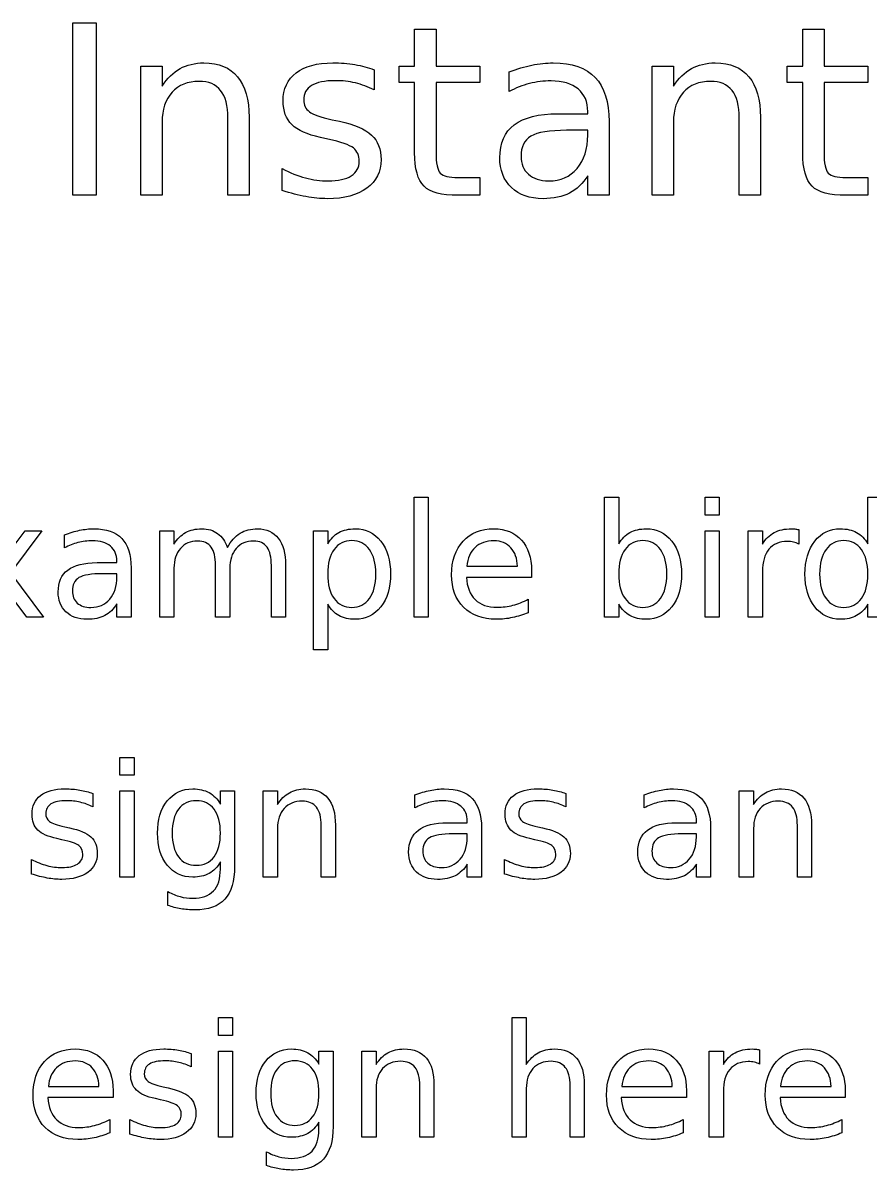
# Model space of a CAD drawing. Extents: x -140 to 352, y 0 to 216.
# Drawn here: x 232.18 to 253.41, y 55.43 to 84.18 of the extents above; entities that cross this region are included whole.
import ezdxf

# ---------------------------------------------------------------- set-up
doc = ezdxf.new("R2010")
doc.units = 0
doc.layers.add('Design_Template', color=7, linetype='CONTINUOUS')

msp = doc.modelspace()

# ---------------------------------------------------------------- linework, layer by layer
at = {"layer": 'Design_Template', "color": 7}
for points in [[(233.430833, 84.182024), (234.0154, 84.182024), (234.0154, 79.861459), (233.430833, 79.861459)], [(241.984177, 72.293007), (242.33916, 72.293007), (242.33916, 69.291087), (241.984177, 69.291087)], [(249.276761, 72.293007), (249.631743, 72.293007), (249.631743, 71.843491), (249.276761, 71.843491)], [(232.656235, 71.451851), (231.874889, 70.400411), (232.696752, 69.291087), (232.278103, 69.291087), (231.649168, 70.139959), (231.020228, 69.291087), (230.601583, 69.291087), (231.440807, 70.421631), (230.672965, 71.451851), (231.091613, 71.451851), (231.664602, 70.682079), (232.23759, 71.451851)], [(249.276761, 71.451851), (249.631743, 71.451851), (249.631743, 69.291087), (249.276761, 69.291087)], [(234.614431, 65.773674), (234.969413, 65.773674), (234.969413, 65.324157), (234.614431, 65.324157)], [(234.614431, 64.932518), (234.969413, 64.932518), (234.969413, 62.771754), (234.614431, 62.771754)], [(237.083875, 59.254341), (237.438858, 59.254341), (237.438858, 58.804824), (237.083875, 58.804824)], [(237.083875, 58.413188), (237.438858, 58.413188), (237.438858, 56.252424), (237.083875, 56.252424)]]:
    msp.add_lwpolyline(points, close=True, dxfattribs=at)
for points in [[(241.999615, 80.9293), (241.999615, 82.688779), (241.608942, 82.688779), (241.608942, 83.102605), (241.999615, 83.102605), (241.999615, 84.022861), (242.534983, 84.022861)], [(242.534983, 84.022861), (242.534983, 83.102605), (243.631762, 83.102605), (243.631762, 82.688779), (242.534983, 82.688779), (242.534983, 80.9293)], [(251.723056, 80.9293), (251.723056, 82.688779), (251.332383, 82.688779), (251.332383, 83.102605), (251.723056, 83.102605), (251.723056, 84.022861), (252.258424, 84.022861)], [(252.258424, 84.022861), (252.258424, 83.102605), (253.355203, 83.102605), (253.355203, 82.688779), (252.258424, 82.688779), (252.258424, 80.9293)], [(235.670697, 81.693286), (235.670697, 79.861459), (235.135332, 79.861459), (235.135332, 83.102605), (235.670697, 83.102605), (235.670697, 82.599071)], [(248.484803, 81.693286), (248.484803, 79.861459), (247.949434, 79.861459), (247.949434, 83.102605), (248.484803, 83.102605), (248.484803, 82.599071)], [(240.983862, 83.007108), (240.983862, 82.503571)], [(244.369703, 82.463058), (244.369703, 82.955017)], [(245.590921, 81.907433), (246.337543, 81.907433), (246.337543, 81.959524)], [(237.849791, 81.817722), (237.849791, 79.861459), (237.317315, 79.861459), (237.317315, 81.800361)], [(239.930488, 81.756952), (240.112804, 81.716435)], [(246.870015, 81.71065), (246.870015, 79.861459), (246.337543, 79.861459), (246.337543, 80.353419)], [(250.663897, 81.817722), (250.663897, 79.861459), (250.131421, 79.861459), (250.131421, 81.800361)], [(246.337543, 81.372064), (246.337543, 81.490714), (245.807964, 81.490714)], [(239.823417, 81.270778), (239.638209, 81.314188)], [(238.680332, 79.980109), (238.680332, 80.529945)], [(243.084819, 80.307116), (243.631762, 80.307116), (243.631762, 79.861459), (243.084819, 79.861459)], [(252.80826, 80.307116), (253.355203, 80.307116), (253.355203, 79.861459), (252.80826, 79.861459)], [(247.112137, 69.615202), (247.112137, 69.291087), (246.755225, 69.291087), (246.755225, 72.293007), (247.112137, 72.293007), (247.112137, 71.123881)], [(253.35713, 71.123881), (253.35713, 72.293007), (253.712112, 72.293007), (253.712112, 69.291087), (253.35713, 69.291087), (253.35713, 69.615202)], [(233.225368, 71.025473), (233.225368, 71.353447)], [(235.968766, 70.512305), (235.968766, 69.291087), (235.611853, 69.291087), (235.611853, 71.451851), (235.968766, 71.451851), (235.968766, 71.116162)], [(239.819557, 69.615202), (239.819557, 68.469228), (239.462645, 68.469228), (239.462645, 71.451851), (239.819557, 71.451851), (239.819557, 71.123881)], [(250.715981, 70.429342), (250.715981, 69.29108), (250.359069, 69.29108), (250.359069, 71.451844), (250.715981, 71.451844), (250.715981, 71.116155)], [(251.622729, 71.484638), (251.624493, 71.120011)], [(234.039512, 70.655071), (234.537261, 70.655071), (234.537261, 70.689784)], [(234.892243, 70.523883), (234.892243, 69.291087), (234.537261, 69.291087), (234.537261, 69.619061)], [(237.367473, 70.512305), (237.367473, 69.291087), (237.010561, 69.291087), (237.010561, 70.58369)], [(238.766184, 70.595264), (238.766184, 69.291087), (238.409272, 69.291087), (238.409272, 70.58369)], [(244.928217, 70.460217), (244.928217, 70.286584), (243.29607, 70.286584)], [(243.307644, 70.562466), (244.573234, 70.56423)], [(234.537261, 70.298158), (234.537261, 70.377258), (234.184208, 70.377258)], [(244.845261, 69.736748), (244.845261, 69.401055)], [(233.931474, 64.868855), (233.931474, 64.533163)], [(237.132103, 64.604537), (237.132103, 64.932507), (237.487086, 64.932507), (237.487086, 63.039911)], [(238.561682, 63.992972), (238.561682, 62.771754), (238.20477, 62.771754), (238.20477, 64.932518), (238.561682, 64.932518), (238.561682, 64.596828)], [(242.00733, 64.50614), (242.00733, 64.834114)], [(245.784807, 64.868855), (245.784807, 64.533163)], [(247.748788, 64.50614), (247.748788, 64.834114)], [(250.492186, 63.992972), (250.492186, 62.771754), (250.135274, 62.771754), (250.135274, 64.932518), (250.492186, 64.932518), (250.492186, 64.596828)], [(242.821474, 64.135737), (243.319222, 64.135737), (243.319222, 64.170451)], [(248.562932, 64.135737), (249.060681, 64.135737), (249.060681, 64.170451)], [(233.229228, 64.035418), (233.35077, 64.008395)], [(240.014411, 64.075931), (240.014411, 62.771754), (239.659428, 62.771754), (239.659428, 64.064356)], [(243.319222, 63.778825), (243.319222, 63.857925), (242.966169, 63.857925)], [(243.674205, 64.00455), (243.674205, 62.771754), (243.319222, 62.771754), (243.319222, 63.099728)], [(245.082561, 64.035418), (245.204103, 64.008395)], [(249.060681, 63.778825), (249.060681, 63.857925), (248.707628, 63.857925)], [(249.415663, 64.00455), (249.415663, 62.771754), (249.060681, 62.771754), (249.060681, 63.099728)], [(251.944911, 64.075931), (251.944911, 62.771754), (251.589928, 62.771754), (251.589928, 64.064356)], [(233.157843, 63.711279), (233.034371, 63.740206)], [(245.011176, 63.711279), (244.887704, 63.740206)], [(232.39579, 62.850829), (232.39579, 63.21739)], [(237.132103, 62.976245), (237.132103, 63.151808)], [(244.249123, 62.850829), (244.249123, 63.21739)], [(235.816355, 62.063708), (235.816355, 62.409045)], [(244.79703, 57.473638), (244.79703, 56.252424), (244.440117, 56.252424), (244.440117, 59.254341), (244.79703, 59.254341), (244.79703, 58.077495)], [(239.601551, 58.085203), (239.601551, 58.413177), (239.956534, 58.413177), (239.956534, 56.520577)], [(241.031127, 57.473638), (241.031127, 56.252424), (240.674218, 56.252424), (240.674218, 58.413188), (241.031127, 58.413188), (241.031127, 58.077495)], [(249.735922, 57.390676), (249.735922, 56.252417), (249.37901, 56.252417), (249.37901, 58.413181), (249.735922, 58.413181), (249.735922, 58.077488)], [(250.64267, 58.445971), (250.644434, 58.081344)], [(236.400919, 58.349522), (236.400919, 58.013829)], [(232.820224, 57.5238), (234.085814, 57.525564)], [(235.698672, 57.516085), (235.820215, 57.489062)], [(242.483855, 57.556598), (242.483855, 56.252424), (242.128873, 56.252424), (242.128873, 57.545023)], [(246.249758, 57.556598), (246.249758, 56.252424), (245.894775, 56.252424), (245.894775, 57.545023)], [(247.189307, 57.5238), (248.454898, 57.525564)], [(251.167424, 57.5238), (252.433014, 57.525564)], [(234.440797, 57.421551), (234.440797, 57.247917), (232.808649, 57.247917)], [(235.627287, 57.191945), (235.503815, 57.220873)], [(248.80988, 57.421551), (248.80988, 57.247917), (247.177733, 57.247917)], [(252.787997, 57.421551), (252.787997, 57.247917), (251.155849, 57.247917)], [(234.357841, 56.698081), (234.357841, 56.362388)], [(234.865235, 56.331496), (234.865235, 56.698056)], [(248.726921, 56.698081), (248.726921, 56.362388)], [(252.705037, 56.698081), (252.705037, 56.362388)], [(239.601551, 56.456912), (239.601551, 56.632475)], [(238.2858, 55.544374), (238.2858, 55.889712)]]:
    msp.add_lwpolyline(points, dxfattribs=at)
for points in [[(236.11925, 83.036047), (236.29288, 83.132507), (236.49256, 83.180738), (236.718284, 83.180742)], [(236.718284, 83.180742), (237.090627, 83.180738), (237.372296, 83.064981), (237.563297, 82.833475)], [(239.0276, 82.931868), (239.243676, 83.097779), (239.550427, 83.180738), (239.947852, 83.180742)], [(239.947852, 83.180742), (240.144635, 83.180738), (240.329843, 83.166278), (240.503477, 83.137333)], [(240.503477, 83.137333), (240.677107, 83.108405), (240.837237, 83.064981), (240.983862, 83.007108)], [(244.369703, 82.955017), (244.564556, 83.030254), (244.753624, 83.086205), (244.936906, 83.122862)], [(244.936906, 83.122862), (245.120181, 83.161445), (245.298637, 83.180738), (245.472271, 83.180742)], [(245.472271, 83.180742), (245.941077, 83.180738), (246.291238, 83.059196), (246.522752, 82.816111)], [(248.933356, 83.036047), (249.106986, 83.132507), (249.306666, 83.180738), (249.532387, 83.180742)], [(249.532387, 83.180742), (249.904733, 83.180738), (250.186402, 83.064981), (250.377403, 82.833475)], [(235.670697, 82.599071), (235.798028, 82.793921), (235.947546, 82.93958), (236.11925, 83.036047)], [(237.563297, 82.833475), (237.754291, 82.60389), (237.849787, 82.265308), (237.849791, 81.817722)], [(238.703485, 82.225758), (238.703485, 82.53058), (238.811523, 82.765949), (239.0276, 82.931868)], [(246.522752, 82.816111), (246.754258, 82.573022), (246.870012, 82.204535), (246.870015, 81.71065)], [(248.484803, 82.599071), (248.612134, 82.793921), (248.761649, 82.93958), (248.933356, 83.036047)], [(250.377403, 82.833475), (250.568393, 82.60389), (250.663893, 82.265308), (250.663897, 81.817722)], [(236.599635, 82.717721), (236.312174, 82.717718), (236.085486, 82.626077), (235.919571, 82.442801)], [(237.137896, 82.489103), (237.01828, 82.641511), (236.83886, 82.717718), (236.599635, 82.717721)], [(239.41538, 82.613539), (239.284189, 82.532509), (239.218593, 82.410967), (239.218597, 82.248911)], [(240.011518, 82.735081), (239.74721, 82.735081), (239.548497, 82.694565), (239.41538, 82.613539)], [(240.515055, 82.677205), (240.352996, 82.715788), (240.185148, 82.735081), (240.011518, 82.735081)], [(240.983862, 82.503571), (240.833377, 82.580741), (240.677107, 82.638618), (240.515055, 82.677205)], [(244.876133, 82.662737), (244.70057, 82.618361), (244.531762, 82.551803), (244.369703, 82.463058)], [(245.417287, 82.729296), (245.232079, 82.729292), (245.051693, 82.707106), (244.876133, 82.662737)], [(246.094458, 82.526724), (245.934325, 82.661767), (245.708604, 82.729292), (245.417287, 82.729296)], [(246.337543, 81.959524), (246.33754, 82.204535), (246.25651, 82.393603), (246.094458, 82.526724)], [(249.413741, 82.717721), (249.12628, 82.717718), (248.899592, 82.626077), (248.733677, 82.442801)], [(249.952002, 82.489103), (249.832386, 82.641511), (249.652963, 82.717718), (249.413741, 82.717721)], [(235.919571, 82.442801), (235.753656, 82.259519), (235.670697, 82.009682), (235.670697, 81.693286)], [(237.317315, 81.800361), (237.317315, 82.107109), (237.257505, 82.336689), (237.137896, 82.489103)], [(239.218597, 82.248911), (239.218593, 82.125435), (239.265862, 82.028009), (239.360396, 81.956628)], [(248.733677, 82.442801), (248.567762, 82.259519), (248.484803, 82.009682), (248.484803, 81.693286)], [(250.131421, 81.800361), (250.131418, 82.107109), (250.071611, 82.336689), (249.952002, 82.489103)], [(238.923421, 81.632513), (238.776796, 81.777205), (238.703485, 81.974955), (238.703485, 82.225758)], [(239.360396, 81.956628), (239.454926, 81.887173), (239.644961, 81.820614), (239.930488, 81.756952)], [(240.112804, 81.716435), (240.490936, 81.635406), (240.759103, 81.520616), (240.917303, 81.372064)], [(244.497034, 81.62962), (244.742049, 81.814829), (245.106677, 81.907433), (245.590921, 81.907433)], [(239.638209, 81.314188), (239.308305, 81.383639), (239.070042, 81.489748), (238.923421, 81.632513)], [(240.917303, 81.372064), (241.077429, 81.225439), (241.157492, 81.019975), (241.157495, 80.75567)], [(244.132407, 80.804865), (244.132407, 81.169492), (244.253949, 81.444412), (244.497034, 81.62962)], [(245.807964, 81.490714), (245.377737, 81.490714), (245.079668, 81.441516), (244.913753, 81.343126)], [(246.068413, 80.535734), (246.247828, 80.746021), (246.33754, 81.024797), (246.337543, 81.372064)], [(240.462964, 81.04795), (240.366501, 81.12512), (240.153317, 81.199397), (239.823417, 81.270778)], [(244.913753, 81.343126), (244.747838, 81.244733), (244.664879, 81.076888), (244.664879, 80.839592)], [(240.610552, 80.715153), (240.610549, 80.859849), (240.561354, 80.97078), (240.462964, 81.04795)], [(242.234021, 80.090077), (242.077748, 80.244417), (241.999615, 80.524159), (241.999615, 80.9293)], [(242.534983, 80.9293), (242.534983, 80.664992), (242.570674, 80.495218), (242.642058, 80.419977)], [(244.424687, 80.05535), (244.229834, 80.242488), (244.132407, 80.492325), (244.132407, 80.804865)], [(244.664879, 80.839592), (244.664879, 80.650524), (244.726615, 80.500044), (244.850087, 80.388146)], [(251.957459, 80.090077), (251.801189, 80.244417), (251.723056, 80.524159), (251.723056, 80.9293)], [(252.258424, 80.9293), (252.258421, 80.664992), (252.294115, 80.495218), (252.365496, 80.419977)], [(238.680332, 80.529945), (238.877119, 80.427696), (239.071005, 80.350526), (239.262003, 80.298435)], [(240.40798, 80.350526), (240.543027, 80.437341), (240.610549, 80.558883), (240.610552, 80.715153)], [(241.157495, 80.75567), (241.157492, 80.454705), (241.037879, 80.216442), (240.798653, 80.040879)], [(245.35941, 80.223194), (245.654587, 80.223194), (245.890919, 80.327373), (246.068413, 80.535734)], [(239.262003, 80.298435), (239.453, 80.248273), (239.642064, 80.223194), (239.829206, 80.223194)], [(239.829206, 80.223194), (240.080006, 80.223194), (240.27293, 80.265637), (240.40798, 80.350526)], [(242.642058, 80.419977), (242.715366, 80.344737), (242.862954, 80.307116), (243.084819, 80.307116)], [(244.850087, 80.388146), (244.975489, 80.278178), (245.145264, 80.223194), (245.35941, 80.223194)], [(246.337543, 80.353419), (246.215997, 80.156636), (246.06455, 80.010977), (245.883204, 79.916443)], [(252.365496, 80.419977), (252.438807, 80.344737), (252.586395, 80.307116), (252.80826, 80.307116)], [(239.273581, 79.829628), (239.086439, 79.862437), (238.888693, 79.912584), (238.680332, 79.980109)], [(240.798653, 80.040879), (240.561354, 79.865319), (240.234347, 79.777537), (239.817628, 79.777537)], [(243.084819, 79.861459), (242.67389, 79.861459), (242.390288, 79.937666), (242.234021, 80.090077)], [(245.217611, 79.777537), (244.885778, 79.777537), (244.62147, 79.870141), (244.424687, 80.05535)], [(252.80826, 79.861459), (252.397327, 79.861459), (252.113729, 79.937666), (251.957459, 80.090077)], [(239.817628, 79.777537), (239.643994, 79.777537), (239.462645, 79.794894), (239.273581, 79.829628)], [(245.883204, 79.916443), (245.701852, 79.823839), (245.479986, 79.777537), (245.217611, 79.777537)], [(233.225368, 71.353447), (233.355272, 71.403605), (233.481316, 71.440904), (233.603504, 71.465345)], [(233.603504, 71.465345), (233.725688, 71.491062), (233.844659, 71.503925), (233.960416, 71.503928)], [(233.960416, 71.503928), (234.272952, 71.503925), (234.506393, 71.422899), (234.660733, 71.260843)], [(235.968766, 71.116162), (236.049792, 71.248637), (236.146897, 71.346385), (236.260083, 71.409408)], [(236.260083, 71.409408), (236.373264, 71.472429), (236.507669, 71.503939), (236.663297, 71.503942)], [(236.663297, 71.503942), (236.820209, 71.503939), (236.953326, 71.464068), (237.062652, 71.384329)], [(237.062652, 71.384329), (237.173262, 71.304584), (237.254934, 71.18883), (237.307667, 71.037062)], [(237.307667, 71.037062), (237.396412, 71.196546), (237.50252, 71.314229), (237.625992, 71.390115)], [(237.625992, 71.390115), (237.749465, 71.465997), (237.894802, 71.503939), (238.062004, 71.503942)], [(238.062004, 71.503942), (238.28708, 71.503939), (238.460714, 71.424842), (238.582902, 71.266643)], [(239.819557, 71.123881), (239.894152, 71.252493), (239.988044, 71.347672), (240.101226, 71.409408)], [(240.101226, 71.409408), (240.215695, 71.472429), (240.35203, 71.503939), (240.510229, 71.503942)], [(240.510229, 71.503942), (240.772604, 71.503939), (240.985467, 71.39976), (241.14881, 71.191402)], [(243.211181, 71.191402), (243.40282, 71.39976), (243.660697, 71.503939), (243.984812, 71.503942)], [(243.984812, 71.503942), (244.275487, 71.503939), (244.505067, 71.41005), (244.673557, 71.22227)], [(247.112137, 71.123881), (247.186732, 71.252493), (247.280624, 71.347672), (247.393809, 71.409408)], [(247.393809, 71.409408), (247.508275, 71.472429), (247.64461, 71.503939), (247.802809, 71.503942)], [(247.802809, 71.503942), (248.065188, 71.503939), (248.278047, 71.39976), (248.441393, 71.191402)], [(250.715981, 71.116155), (250.790579, 71.247342), (250.887685, 71.344448), (251.007298, 71.407472)], [(251.007298, 71.407472), (251.126911, 71.471779), (251.272248, 71.503932), (251.44331, 71.503935)], [(251.44331, 71.503935), (251.467758, 71.503932), (251.494756, 71.502171), (251.52434, 71.49815)], [(251.52434, 71.49815), (251.553902, 71.49568), (251.586714, 71.491094), (251.622729, 71.484638)], [(252.025944, 71.191402), (252.190575, 71.39976), (252.403434, 71.503939), (252.664528, 71.503942)], [(252.664528, 71.503942), (252.824012, 71.503939), (252.960343, 71.472439), (253.073528, 71.409408)], [(253.073528, 71.409408), (253.187997, 71.347672), (253.282531, 71.252493), (253.35713, 71.123881)], [(233.562987, 71.15859), (233.445946, 71.128992), (233.333406, 71.084634), (233.225368, 71.025473)], [(233.923759, 71.202966), (233.800287, 71.202963), (233.680028, 71.188185), (233.562987, 71.15859)], [(234.375205, 71.067916), (234.268451, 71.157948), (234.11797, 71.202963), (233.923759, 71.202966)], [(234.537261, 70.689784), (234.537261, 70.853124), (234.48324, 70.979171), (234.375205, 71.067916)], [(234.660733, 71.260843), (234.815073, 71.098784), (234.892243, 70.853124), (234.892243, 70.523869)], [(236.561044, 71.195262), (236.379695, 71.195262), (236.235646, 71.133525), (236.128892, 71.010053)], [(236.900593, 71.044781), (236.827282, 71.1451), (236.714097, 71.195262), (236.561044, 71.195262)], [(237.010561, 70.58369), (237.010561, 70.792047), (236.973904, 70.945742), (236.900593, 71.044781)], [(237.963615, 71.195262), (237.779687, 71.195262), (237.634353, 71.134168), (237.527603, 71.011983)], [(238.299304, 71.044781), (238.22599, 71.1451), (238.114092, 71.195262), (237.963615, 71.195262)], [(238.409272, 70.58369), (238.409268, 70.79076), (238.372611, 70.944458), (238.299304, 71.044781)], [(238.582902, 71.266643), (238.705087, 71.109731), (238.766181, 70.885935), (238.766184, 70.595264)], [(240.423411, 71.206836), (240.235631, 71.206836), (240.087721, 71.132238), (239.979683, 70.983045)], [(240.865212, 70.983045), (240.758458, 71.132238), (240.611191, 71.206836), (240.423411, 71.206836)], [(241.14881, 71.191402), (241.313437, 70.983041), (241.395754, 70.709088), (241.395754, 70.369543)], [(242.925653, 70.350249), (242.925653, 70.703944), (243.020829, 70.984329), (243.211181, 71.191402)], [(243.512146, 71.035132), (243.393817, 70.923235), (243.32565, 70.765681), (243.307644, 70.562466)], [(243.988671, 71.20298), (243.790601, 71.202977), (243.631759, 71.14703), (243.512146, 71.035132)], [(244.409249, 71.029347), (244.303783, 71.1451), (244.163589, 71.202977), (243.988671, 71.20298)], [(244.573234, 70.564396), (244.570765, 70.758607), (244.516, 70.91359), (244.409249, 71.029347)], [(244.673557, 71.22227), (244.843328, 71.035774), (244.928217, 70.781757), (244.928217, 70.460217)], [(247.715994, 71.206836), (247.528211, 71.206836), (247.380301, 71.132238), (247.272263, 70.983045)], [(248.157792, 70.983045), (248.051038, 71.132238), (247.903771, 71.206836), (247.715994, 71.206836)], [(248.441393, 71.191402), (248.606021, 70.983041), (248.688334, 70.709088), (248.688338, 70.369543)], [(251.339131, 71.187539), (251.138485, 71.187536), (250.984145, 71.12194), (250.87611, 70.990753)], [(251.493472, 71.170183), (251.447166, 71.181754), (251.39572, 71.187539), (251.339131, 71.187539)], [(251.624659, 71.120021), (251.584788, 71.143163), (251.541058, 71.159889), (251.493472, 71.170183)], [(251.780929, 70.369543), (251.780929, 70.709088), (251.862601, 70.983041), (252.025944, 71.191402)], [(252.751343, 71.206836), (252.563563, 71.206836), (252.415654, 71.132238), (252.307616, 70.983045)], [(253.19507, 70.983045), (253.087032, 71.132238), (252.939123, 71.206836), (252.751343, 71.206836)], [(236.128892, 71.010053), (236.022141, 70.887865), (235.968766, 70.72195), (235.968766, 70.512305)], [(237.527603, 71.011983), (237.420848, 70.889795), (237.367473, 70.723238), (237.367473, 70.512305)], [(239.979683, 70.983045), (239.872933, 70.835132), (239.819554, 70.630634), (239.819557, 70.369543)], [(241.027267, 70.369543), (241.027267, 70.630634), (240.973247, 70.835132), (240.865212, 70.983045)], [(247.272263, 70.983045), (247.165513, 70.835132), (247.112137, 70.630634), (247.112137, 70.369543)], [(248.319851, 70.369543), (248.319847, 70.630634), (248.26583, 70.835132), (248.157792, 70.983045)], [(250.87611, 70.990753), (250.769356, 70.860849), (250.715981, 70.673711), (250.715981, 70.429342)], [(252.307616, 70.983045), (252.200862, 70.835132), (252.147486, 70.630634), (252.147486, 70.369543)], [(253.35713, 70.369543), (253.357126, 70.630634), (253.303109, 70.835132), (253.19507, 70.983045)], [(233.067169, 69.920026), (233.067169, 70.163111), (233.148198, 70.34639), (233.310257, 70.469862)], [(233.310257, 70.469862), (233.4736, 70.593335), (233.716685, 70.655071), (234.039512, 70.655071)], [(233.58807, 70.278865), (233.477456, 70.213269), (233.422151, 70.101375), (233.422151, 69.943176)], [(234.184208, 70.377258), (233.897392, 70.377258), (233.69868, 70.34445), (233.58807, 70.278865)], [(234.357841, 69.740604), (234.477454, 69.880797), (234.537261, 70.066648), (234.537261, 70.298158)], [(239.819557, 70.369543), (239.819554, 70.108449), (239.872933, 69.903305), (239.979683, 69.754108)], [(240.865212, 69.754108), (240.973247, 69.903305), (241.027267, 70.108449), (241.027267, 70.369543)], [(241.395754, 70.369543), (241.395754, 70.029991), (241.313437, 69.756038), (241.14881, 69.54768)], [(243.226615, 69.536105), (243.025972, 69.736744), (242.925653, 70.008126), (242.925653, 70.350249)], [(243.29607, 70.286584), (243.311521, 70.042211), (243.384814, 69.855715), (243.516005, 69.727099)], [(247.112137, 70.369543), (247.112137, 70.108449), (247.165513, 69.903305), (247.272263, 69.754108)], [(248.157792, 69.754108), (248.26583, 69.903305), (248.319847, 70.108449), (248.319851, 70.369543)], [(248.688338, 70.369543), (248.688334, 70.029991), (248.606021, 69.756038), (248.441393, 69.54768)], [(252.025944, 69.54768), (251.862601, 69.756038), (251.780929, 70.029991), (251.780929, 70.369543)], [(252.147486, 70.369543), (252.147486, 70.108449), (252.200862, 69.903305), (252.307616, 69.754108)], [(253.19507, 69.754108), (253.303109, 69.903305), (253.357126, 70.108449), (253.35713, 70.369543)], [(233.262025, 69.420348), (233.132122, 69.545108), (233.067169, 69.711665), (233.067169, 69.920026)], [(233.422151, 69.943176), (233.422151, 69.817132), (233.46331, 69.716809), (233.545623, 69.642214)], [(233.545623, 69.642214), (233.629225, 69.5689), (233.742406, 69.532246), (233.885172, 69.532246)], [(233.885172, 69.532246), (234.081955, 69.532246), (234.239513, 69.601697), (234.357841, 69.740604)], [(234.537261, 69.619061), (234.456231, 69.487874), (234.355266, 69.390768), (234.234369, 69.327744)], [(240.101226, 69.327744), (239.988044, 69.390768), (239.894152, 69.486586), (239.819557, 69.615202)], [(239.979683, 69.754108), (240.087721, 69.606199), (240.235631, 69.532246), (240.423411, 69.532246)], [(240.423411, 69.532246), (240.611191, 69.532246), (240.758458, 69.606199), (240.865212, 69.754108)], [(243.516005, 69.727099), (243.64848, 69.599768), (243.832401, 69.536102), (244.067771, 69.536105)], [(244.067771, 69.536105), (244.204102, 69.536102), (244.335935, 69.552827), (244.463267, 69.586263)], [(244.463267, 69.586263), (244.591882, 69.619707), (244.719214, 69.669865), (244.845261, 69.736748)], [(247.393809, 69.327744), (247.280624, 69.390768), (247.186732, 69.486586), (247.112137, 69.615202)], [(247.272263, 69.754108), (247.380301, 69.606199), (247.528211, 69.532246), (247.715994, 69.532246)], [(247.715994, 69.532246), (247.903771, 69.532246), (248.051038, 69.606199), (248.157792, 69.754108)], [(252.307616, 69.754108), (252.415654, 69.606199), (252.563563, 69.532246), (252.751343, 69.532246)], [(252.751343, 69.532246), (252.939123, 69.532246), (253.087032, 69.606199), (253.19507, 69.754108)], [(253.35713, 69.615202), (253.282531, 69.486586), (253.187997, 69.390768), (253.073528, 69.327744)], [(233.790642, 69.23514), (233.569418, 69.23514), (233.393213, 69.296876), (233.262025, 69.420348)], [(234.234369, 69.327744), (234.113469, 69.266008), (233.965559, 69.23514), (233.790642, 69.23514)], [(240.510229, 69.23514), (240.35203, 69.23514), (240.215695, 69.266008), (240.101226, 69.327744)], [(241.14881, 69.54768), (240.985467, 69.339319), (240.772604, 69.23514), (240.510229, 69.23514)], [(244.046548, 69.23514), (243.701856, 69.23514), (243.428545, 69.335463), (243.226615, 69.536105)], [(244.845261, 69.401055), (244.717926, 69.347038), (244.587381, 69.305879), (244.453622, 69.277583)], [(247.802809, 69.23514), (247.64461, 69.23514), (247.508275, 69.266008), (247.393809, 69.327744)], [(248.441393, 69.54768), (248.278047, 69.339319), (248.065188, 69.23514), (247.802809, 69.23514)], [(252.664528, 69.23514), (252.403434, 69.23514), (252.190575, 69.339319), (252.025944, 69.54768)], [(253.073528, 69.327744), (252.960343, 69.266008), (252.824012, 69.23514), (252.664528, 69.23514)], [(244.453622, 69.277583), (244.319859, 69.24929), (244.184166, 69.23514), (244.046548, 69.23514)], [(232.627301, 64.818659), (232.77135, 64.929265), (232.975852, 64.98457), (233.240802, 64.984574)], [(233.240802, 64.984574), (233.37199, 64.98457), (233.495462, 64.974907), (233.611219, 64.955646)], [(235.798991, 64.681707), (235.961047, 64.883633), (236.174552, 64.984595), (236.439502, 64.984598)], [(236.439502, 64.984598), (236.598986, 64.984595), (236.735962, 64.953095), (236.850435, 64.890064)], [(238.860715, 64.888145), (238.976471, 64.952453), (239.109589, 64.984605), (239.26007, 64.984609)], [(239.26007, 64.984609), (239.508302, 64.984605), (239.696082, 64.907435), (239.823413, 64.753098)], [(242.385462, 64.946011), (242.507647, 64.971729), (242.626617, 64.984591), (242.742374, 64.984595)], [(242.742374, 64.984595), (243.054911, 64.984591), (243.288351, 64.903565), (243.442695, 64.74151)], [(244.480634, 64.818659), (244.624684, 64.929265), (244.829185, 64.98457), (245.094136, 64.984574)], [(245.094136, 64.984574), (245.225323, 64.98457), (245.348795, 64.974907), (245.464552, 64.955646)], [(248.12692, 64.946011), (248.249108, 64.971729), (248.368079, 64.984591), (248.483833, 64.984595)], [(248.483833, 64.984595), (248.796373, 64.984591), (249.029809, 64.903565), (249.184153, 64.74151)], [(250.791218, 64.888145), (250.906971, 64.952453), (251.040092, 64.984605), (251.190573, 64.984609)], [(251.190573, 64.984609), (251.438802, 64.984605), (251.626585, 64.907435), (251.753917, 64.753098)], [(232.411224, 64.347919), (232.411224, 64.551133), (232.483247, 64.708045), (232.627301, 64.818659)], [(233.611219, 64.955646), (233.726972, 64.936349), (233.833726, 64.90741), (233.931474, 64.868831)], [(236.850435, 64.890064), (236.964901, 64.827041), (237.058793, 64.731865), (237.132103, 64.604537)], [(238.561682, 64.596828), (238.646568, 64.726732), (238.746245, 64.823837), (238.860715, 64.888145)], [(239.823413, 64.753098), (239.950741, 64.600042), (240.014407, 64.374321), (240.014411, 64.075931)], [(242.00733, 64.834114), (242.137233, 64.884272), (242.263277, 64.921571), (242.385462, 64.946011)], [(243.442695, 64.74151), (243.597031, 64.579451), (243.674201, 64.33379), (243.674205, 64.004536)], [(244.264557, 64.347919), (244.264557, 64.551133), (244.336581, 64.708045), (244.480634, 64.818659)], [(245.464552, 64.955646), (245.580306, 64.936349), (245.687056, 64.90741), (245.784807, 64.868831)], [(247.748788, 64.834114), (247.878692, 64.884272), (248.004736, 64.921571), (248.12692, 64.946011)], [(249.184153, 64.74151), (249.33849, 64.579451), (249.41566, 64.33379), (249.415663, 64.004536)], [(250.492186, 64.596828), (250.577071, 64.726732), (250.676749, 64.823837), (250.791218, 64.888145)], [(251.753917, 64.753098), (251.881245, 64.600042), (251.944911, 64.374321), (251.944911, 64.075931)], [(232.88582, 64.606477), (232.798359, 64.552456), (232.754629, 64.471427), (232.754632, 64.363388)], [(233.283245, 64.687503), (233.107039, 64.687503), (232.974564, 64.66048), (232.88582, 64.606477)], [(233.618938, 64.64892), (233.510896, 64.674637), (233.398998, 64.687503), (233.283245, 64.687503)], [(233.931474, 64.533163), (233.831151, 64.584608), (233.726972, 64.623195), (233.618938, 64.64892)], [(235.555903, 63.877208), (235.555903, 64.211609), (235.636932, 64.479777), (235.798991, 64.681707)], [(236.08066, 64.475286), (235.975193, 64.333804), (235.922464, 64.13445), (235.922464, 63.877218)], [(236.52632, 64.687503), (236.335965, 64.687503), (236.187414, 64.616764), (236.08066, 64.475286)], [(236.971978, 64.475286), (236.866508, 64.616764), (236.717956, 64.687503), (236.52632, 64.687503)], [(237.132103, 63.877218), (237.132103, 64.13445), (237.078728, 64.333804), (236.971978, 64.475286)], [(238.727597, 64.49265), (238.616987, 64.370462), (238.561682, 64.203905), (238.561682, 63.992972)], [(239.180973, 64.675928), (238.98933, 64.675928), (238.838207, 64.614834), (238.727597, 64.49265)], [(239.539812, 64.523518), (239.46007, 64.625125), (239.340453, 64.675928), (239.180973, 64.675928)], [(239.659428, 64.064356), (239.659425, 64.268854), (239.619554, 64.421907), (239.539812, 64.523518)], [(242.344949, 64.639257), (242.227908, 64.609694), (242.115368, 64.565301), (242.00733, 64.50614)], [(242.705721, 64.683633), (242.582245, 64.683629), (242.46199, 64.668852), (242.344949, 64.639257)], [(243.157163, 64.548583), (243.050409, 64.638615), (242.899928, 64.683629), (242.705721, 64.683633)], [(243.319222, 64.170451), (243.319219, 64.33379), (243.265202, 64.459838), (243.157163, 64.548583)], [(244.739153, 64.606477), (244.651692, 64.552456), (244.607962, 64.471427), (244.607962, 64.363388)], [(245.136578, 64.687503), (244.960373, 64.687503), (244.827898, 64.66048), (244.739153, 64.606477)], [(245.472267, 64.64892), (245.364229, 64.674637), (245.252332, 64.687503), (245.136578, 64.687503)], [(245.784807, 64.533163), (245.684484, 64.584608), (245.580306, 64.623195), (245.472267, 64.64892)], [(248.086407, 64.639257), (247.969366, 64.609694), (247.856827, 64.565301), (247.748788, 64.50614)], [(248.447179, 64.683633), (248.323703, 64.683629), (248.203448, 64.668852), (248.086407, 64.639257)], [(248.898622, 64.548583), (248.791871, 64.638615), (248.641387, 64.683629), (248.447179, 64.683633)], [(249.060681, 64.170451), (249.060677, 64.33379), (249.00666, 64.459838), (248.898622, 64.548583)], [(250.658101, 64.49265), (250.547487, 64.370462), (250.492182, 64.203905), (250.492186, 63.992972)], [(251.111473, 64.675928), (250.919834, 64.675928), (250.768711, 64.614834), (250.658101, 64.49265)], [(251.470315, 64.523518), (251.390573, 64.625125), (251.270957, 64.675928), (251.111473, 64.675928)], [(251.589928, 64.064356), (251.589928, 64.268854), (251.550057, 64.421907), (251.470315, 64.523518)], [(232.557846, 63.952423), (232.460098, 64.048883), (232.411224, 64.180716), (232.411224, 64.347919)], [(232.754632, 64.363388), (232.754629, 64.281075), (232.786135, 64.216121), (232.849162, 64.168535)], [(232.849162, 64.168535), (232.912186, 64.122233), (233.038872, 64.077857), (233.229228, 64.035418)], [(242.092215, 63.950529), (242.255559, 64.074001), (242.498644, 64.135737), (242.821474, 64.135737)], [(244.411179, 63.952423), (244.313431, 64.048883), (244.264557, 64.180716), (244.264557, 64.347919)], [(244.607962, 64.363388), (244.607962, 64.281075), (244.639465, 64.216121), (244.702496, 64.168535)], [(244.702496, 64.168535), (244.76552, 64.122233), (244.892206, 64.077857), (245.082561, 64.035418)], [(247.833674, 63.950529), (247.997017, 64.074001), (248.240105, 64.135737), (248.562932, 64.135737)], [(233.034371, 63.740206), (232.814439, 63.786505), (232.655597, 63.857247), (232.557846, 63.952423)], [(233.35077, 64.008395), (233.602858, 63.954378), (233.781635, 63.87785), (233.887102, 63.778814)], [(235.798991, 63.074638), (235.636932, 63.276565), (235.555903, 63.54409), (235.555903, 63.877208)], [(235.922464, 63.877218), (235.922464, 63.621271), (235.975193, 63.422555), (236.08066, 63.281077)], [(236.971978, 63.281077), (237.078728, 63.422555), (237.132103, 63.621271), (237.132103, 63.877218)], [(241.84913, 63.400693), (241.84913, 63.643778), (241.93016, 63.827057), (242.092215, 63.950529)], [(242.966169, 63.857925), (242.679351, 63.857925), (242.480638, 63.825116), (242.370028, 63.759532)], [(244.887704, 63.740206), (244.667768, 63.786505), (244.508927, 63.857247), (244.411179, 63.952423)], [(245.204103, 64.008395), (245.456191, 63.954378), (245.634969, 63.87785), (245.740435, 63.778814)], [(247.590589, 63.400693), (247.590589, 63.643778), (247.671618, 63.827057), (247.833674, 63.950529)], [(248.707628, 63.857925), (248.420809, 63.857925), (248.222096, 63.825116), (248.111486, 63.759532)], [(233.58421, 63.562724), (233.519899, 63.614169), (233.377779, 63.663689), (233.157843, 63.711279)], [(233.6826, 63.340862), (233.6826, 63.437322), (233.649792, 63.511278), (233.58421, 63.562724)], [(233.887102, 63.778814), (233.993852, 63.681067), (234.047228, 63.54409), (234.047231, 63.367885)], [(242.370028, 63.759532), (242.259418, 63.693936), (242.204113, 63.582042), (242.204113, 63.423842)], [(243.1398, 63.22127), (243.259412, 63.361464), (243.319219, 63.547315), (243.319222, 63.778825)], [(245.437544, 63.562724), (245.373232, 63.614169), (245.231112, 63.663689), (245.011176, 63.711279)], [(245.535933, 63.340862), (245.535933, 63.437322), (245.503125, 63.511278), (245.437544, 63.562724)], [(245.740435, 63.778814), (245.847186, 63.681067), (245.900561, 63.54409), (245.900564, 63.367885)], [(248.111486, 63.759532), (248.000876, 63.693936), (247.945571, 63.582042), (247.945571, 63.423842)], [(248.881261, 63.22127), (249.000871, 63.361464), (249.060677, 63.547315), (249.060681, 63.778825)], [(233.547553, 63.097773), (233.637586, 63.155654), (233.6826, 63.23668), (233.6826, 63.340862)], [(234.047231, 63.367885), (234.047228, 63.167242), (233.967486, 63.008401), (233.808002, 62.89136)], [(236.08066, 63.281077), (236.187414, 63.139599), (236.335965, 63.06886), (236.52632, 63.06886)], [(236.52632, 63.06886), (236.717956, 63.06886), (236.866508, 63.139599), (236.971978, 63.281077)], [(242.043984, 62.901015), (241.91408, 63.025775), (241.84913, 63.192332), (241.84913, 63.400693)], [(242.204113, 63.423842), (242.204113, 63.297798), (242.245272, 63.197475), (242.327585, 63.122881)], [(245.400886, 63.097773), (245.490915, 63.155654), (245.535933, 63.23668), (245.535933, 63.340862)], [(245.900564, 63.367885), (245.900561, 63.167242), (245.820819, 63.008401), (245.661335, 62.89136)], [(247.785445, 62.901015), (247.655542, 63.025775), (247.590589, 63.192332), (247.590589, 63.400693)], [(247.945571, 63.423842), (247.945571, 63.297798), (247.98673, 63.197475), (248.069044, 63.122881)], [(232.39579, 63.21739), (232.526978, 63.149222), (232.656239, 63.097773), (232.78357, 63.063049)], [(232.78357, 63.063049), (232.910899, 63.029606), (233.036943, 63.012888), (233.161702, 63.012888)], [(233.161702, 63.012888), (233.328905, 63.012888), (233.457521, 63.041181), (233.547553, 63.097773)], [(236.439502, 62.771743), (236.174552, 62.771743), (235.961047, 62.872708), (235.798991, 63.074638)], [(237.132103, 63.151808), (237.058793, 63.024477), (236.964901, 62.929301), (236.850435, 62.866277)], [(236.958473, 62.426409), (237.074227, 62.547309), (237.132103, 62.730588), (237.132103, 62.976245)], [(237.487086, 63.039921), (237.487086, 62.672076), (237.405414, 62.398765), (237.242071, 62.219988)], [(242.327585, 63.122881), (242.411186, 63.049566), (242.524368, 63.012913), (242.667134, 63.012913)], [(242.667134, 63.012913), (242.863917, 63.012913), (243.021471, 63.082364), (243.1398, 63.22127)], [(243.319222, 63.099728), (243.238193, 62.96854), (243.137228, 62.871435), (243.016327, 62.808411)], [(244.249123, 63.21739), (244.380311, 63.149222), (244.509572, 63.097773), (244.636904, 63.063049)], [(244.636904, 63.063049), (244.764232, 63.029606), (244.890276, 63.012888), (245.015036, 63.012888)], [(245.015036, 63.012888), (245.182238, 63.012888), (245.310854, 63.041181), (245.400886, 63.097773)], [(248.069044, 63.122881), (248.152645, 63.049566), (248.265827, 63.012913), (248.408592, 63.012913)], [(248.408592, 63.012913), (248.605375, 63.012913), (248.762929, 63.082364), (248.881261, 63.22127)], [(249.060681, 63.099728), (248.979651, 62.96854), (248.878686, 62.871435), (248.757789, 62.808411)], [(232.791286, 62.750509), (232.666526, 62.772382), (232.534696, 62.805814), (232.39579, 62.850829)], [(233.153987, 62.715796), (233.03823, 62.715796), (232.91733, 62.727367), (232.791286, 62.750509)], [(233.808002, 62.89136), (233.649802, 62.774318), (233.431796, 62.715796), (233.153987, 62.715796)], [(236.850435, 62.866277), (236.735962, 62.803257), (236.598986, 62.771743), (236.439502, 62.771743)], [(242.5726, 62.715807), (242.35138, 62.715807), (242.175175, 62.777543), (242.043984, 62.901015)], [(243.016327, 62.808411), (242.895427, 62.746675), (242.747518, 62.715807), (242.5726, 62.715807)], [(244.644619, 62.750509), (244.519859, 62.772382), (244.38803, 62.805814), (244.249123, 62.850829)], [(245.00732, 62.715796), (244.891564, 62.715796), (244.770663, 62.727367), (244.644619, 62.750509)], [(245.661335, 62.89136), (245.503136, 62.774318), (245.285129, 62.715796), (245.00732, 62.715796)], [(248.314058, 62.715807), (248.092838, 62.715807), (247.916633, 62.777543), (247.785445, 62.901015)], [(248.757789, 62.808411), (248.636885, 62.746675), (248.488976, 62.715807), (248.314058, 62.715807)], [(235.816355, 62.409045), (235.920534, 62.352453), (236.023425, 62.310652), (236.125036, 62.283643)], [(236.435642, 62.24313), (236.668441, 62.24313), (236.842716, 62.304224), (236.958473, 62.426409)], [(236.125036, 62.283643), (236.226639, 62.256621), (236.330176, 62.24313), (236.435642, 62.24313)], [(237.242071, 62.219988), (237.078728, 62.039927), (236.828566, 61.949894), (236.491593, 61.949894)], [(236.13854, 61.978822), (236.027927, 61.996814), (235.920534, 62.025124), (235.816355, 62.063708)], [(236.491593, 61.949894), (236.366833, 61.949894), (236.24915, 61.959525), (236.13854, 61.978822)], [(232.723764, 58.152736), (232.9154, 58.361093), (233.173277, 58.465275), (233.497392, 58.465275)], [(233.497392, 58.465275), (233.788066, 58.465275), (234.017647, 58.371384), (234.186137, 58.183604)], [(235.096745, 58.299325), (235.240795, 58.409932), (235.445296, 58.46524), (235.710247, 58.46524)], [(235.710247, 58.46524), (235.841434, 58.46524), (235.964906, 58.455574), (236.080663, 58.436312)], [(236.080663, 58.436312), (236.196417, 58.417015), (236.303171, 58.388081), (236.400919, 58.349497)], [(238.268436, 58.162373), (238.430495, 58.3643), (238.644, 58.465265), (238.90895, 58.465265)], [(238.90895, 58.465265), (239.068434, 58.465265), (239.20541, 58.433762), (239.319879, 58.370731)], [(239.319879, 58.370731), (239.434349, 58.307707), (239.528237, 58.212531), (239.601551, 58.085203)], [(241.031127, 58.077495), (241.116016, 58.207398), (241.215693, 58.304504), (241.330162, 58.368812)], [(241.330162, 58.368812), (241.445916, 58.43312), (241.579037, 58.465275), (241.729518, 58.465275)], [(241.729518, 58.465275), (241.977746, 58.465275), (242.165526, 58.388105), (242.292861, 58.233765)], [(244.79703, 58.077495), (244.881915, 58.207398), (244.981592, 58.304504), (245.096065, 58.368812)], [(245.096065, 58.368812), (245.211819, 58.43312), (245.344936, 58.465275), (245.49542, 58.465275)], [(245.49542, 58.465275), (245.743649, 58.465275), (245.931429, 58.388105), (246.058761, 58.233765)], [(247.092844, 58.152736), (247.284483, 58.361093), (247.54236, 58.465275), (247.866475, 58.465275)], [(247.866475, 58.465275), (248.157146, 58.465275), (248.386727, 58.371384), (248.555217, 58.183604)], [(249.735922, 58.077488), (249.810517, 58.208676), (249.907623, 58.305781), (250.027239, 58.368805)], [(250.027239, 58.368805), (250.146852, 58.433113), (250.292189, 58.465268), (250.463251, 58.465268)], [(250.463251, 58.465268), (250.487699, 58.465268), (250.514697, 58.463505), (250.544277, 58.459483)], [(250.544277, 58.459483), (250.57384, 58.457013), (250.606655, 58.452392), (250.64267, 58.445971)], [(251.07096, 58.152736), (251.2626, 58.361093), (251.520477, 58.465275), (251.844591, 58.465275)], [(251.844591, 58.465275), (252.135263, 58.465275), (252.364843, 58.371384), (252.533333, 58.183604)], [(232.438233, 57.311583), (232.438233, 57.665278), (232.533409, 57.945662), (232.723764, 58.152736)], [(233.501251, 58.164314), (233.30318, 58.16431), (233.144339, 58.108363), (233.024726, 57.996469)], [(233.921829, 57.99068), (233.816363, 58.106433), (233.676169, 58.16431), (233.501251, 58.164314)], [(234.186137, 58.183604), (234.355908, 57.997108), (234.440797, 57.74309), (234.440797, 57.421551)], [(234.880669, 57.828586), (234.880669, 58.0318), (234.952692, 58.188712), (235.096745, 58.299325)], [(235.355264, 58.087144), (235.267803, 58.033123), (235.224073, 57.952093), (235.224077, 57.844055)], [(235.752689, 58.16817), (235.576484, 58.16817), (235.444009, 58.141147), (235.355264, 58.087144)], [(236.088382, 58.129586), (235.98034, 58.155304), (235.868443, 58.16817), (235.752689, 58.16817)], [(236.400919, 58.013829), (236.300596, 58.065275), (236.196417, 58.103862), (236.088382, 58.129586)], [(238.025351, 57.357874), (238.025351, 57.692276), (238.10638, 57.960443), (238.268436, 58.162373)], [(238.995765, 58.16817), (238.805413, 58.16817), (238.656858, 58.097431), (238.550108, 57.955953)], [(239.441422, 57.955953), (239.335956, 58.097431), (239.187404, 58.16817), (238.995765, 58.16817)], [(241.650418, 58.156595), (241.458778, 58.156595), (241.307655, 58.095501), (241.197045, 57.973316)], [(242.00926, 58.004184), (241.929514, 58.105791), (241.809901, 58.156595), (241.650418, 58.156595)], [(242.292861, 58.233765), (242.420189, 58.080709), (242.483855, 57.854988), (242.483855, 57.556598)], [(245.41632, 58.156595), (245.224681, 58.156595), (245.073555, 58.095501), (244.962945, 57.973316)], [(245.775162, 58.004184), (245.695417, 58.105791), (245.575804, 58.156595), (245.41632, 58.156595)], [(246.058761, 58.233765), (246.186089, 58.080709), (246.249754, 57.854988), (246.249758, 57.556598)], [(246.807316, 57.311583), (246.807313, 57.665278), (246.902492, 57.945662), (247.092844, 58.152736)], [(247.870334, 58.164314), (247.672264, 58.16431), (247.513422, 58.108363), (247.393809, 57.996469)], [(248.290909, 57.99068), (248.185443, 58.106433), (248.045252, 58.16431), (247.870334, 58.164314)], [(248.555217, 58.183604), (248.724991, 57.997108), (248.809877, 57.74309), (248.80988, 57.421551)], [(250.359069, 58.148873), (250.158426, 58.148869), (250.004086, 58.083274), (249.896048, 57.952086)], [(250.513409, 58.131516), (250.467107, 58.143087), (250.415661, 58.148873), (250.359069, 58.148873)], [(250.6446, 58.081354), (250.604726, 58.104497), (250.560999, 58.121225), (250.513409, 58.131516)], [(250.785432, 57.311583), (250.785432, 57.665278), (250.880608, 57.945662), (251.07096, 58.152736)], [(251.848451, 58.164314), (251.65038, 58.16431), (251.491538, 58.108363), (251.371925, 57.996469)], [(252.269025, 57.99068), (252.163559, 58.106433), (252.023368, 58.16431), (251.848451, 58.164314)], [(252.533333, 58.183604), (252.703108, 57.997108), (252.787993, 57.74309), (252.787997, 57.421551)], [(233.024726, 57.996469), (232.906397, 57.884568), (232.83823, 57.727014), (232.820224, 57.5238)], [(234.085814, 57.525729), (234.083345, 57.719941), (234.02858, 57.874923), (233.921829, 57.99068)], [(235.02729, 57.43309), (234.929542, 57.52955), (234.880669, 57.661383), (234.880669, 57.828586)], [(235.224077, 57.844055), (235.224073, 57.761741), (235.25558, 57.696788), (235.318607, 57.649202)], [(238.550108, 57.955953), (238.444641, 57.814475), (238.391908, 57.615116), (238.391908, 57.357885)], [(239.601551, 57.357885), (239.601551, 57.615116), (239.548173, 57.814475), (239.441422, 57.955953)], [(241.197045, 57.973316), (241.086432, 57.851128), (241.031127, 57.684571), (241.031127, 57.473638)], [(242.128873, 57.545023), (242.128873, 57.749521), (242.089002, 57.902574), (242.00926, 58.004184)], [(244.962945, 57.973316), (244.852335, 57.851128), (244.79703, 57.684571), (244.79703, 57.473638)], [(245.894775, 57.545023), (245.894772, 57.749521), (245.854901, 57.902574), (245.775162, 58.004184)], [(247.393809, 57.996469), (247.275481, 57.884568), (247.207313, 57.727014), (247.189307, 57.5238)], [(248.454898, 57.525729), (248.452428, 57.719941), (248.39766, 57.874923), (248.290909, 57.99068)], [(249.896048, 57.952086), (249.789297, 57.822183), (249.735922, 57.635045), (249.735922, 57.390676)], [(251.371925, 57.996469), (251.253597, 57.884568), (251.18543, 57.727014), (251.167424, 57.5238)], [(252.433014, 57.525729), (252.430545, 57.719941), (252.375776, 57.874923), (252.269025, 57.99068)], [(235.318607, 57.649202), (235.381631, 57.6029), (235.508317, 57.558527), (235.698672, 57.516085)], [(232.739198, 56.497439), (232.538552, 56.698081), (232.438233, 56.969462), (232.438233, 57.311583)], [(232.808649, 57.247917), (232.824101, 57.003544), (232.897394, 56.817048), (233.028585, 56.688433)], [(235.503815, 57.220873), (235.283883, 57.267175), (235.125041, 57.337914), (235.02729, 57.43309)], [(235.820215, 57.489062), (236.072303, 57.435044), (236.25108, 57.358516), (236.356546, 57.259481)], [(236.356546, 57.259481), (236.463297, 57.161733), (236.516672, 57.024757), (236.516676, 56.848551)], [(238.268436, 56.555305), (238.10638, 56.757231), (238.025351, 57.024757), (238.025351, 57.357874)], [(238.391908, 57.357885), (238.391908, 57.101938), (238.444641, 56.903225), (238.550108, 56.761747)], [(239.441422, 56.761747), (239.548173, 56.903225), (239.601551, 57.101938), (239.601551, 57.357885)], [(247.108278, 56.497439), (246.907636, 56.698081), (246.807313, 56.969462), (246.807316, 57.311583)], [(247.177733, 57.247917), (247.193149, 57.003544), (247.266478, 56.817048), (247.397665, 56.688433)], [(251.086394, 56.497439), (250.885752, 56.698081), (250.785432, 56.969462), (250.785432, 57.311583)], [(251.155849, 57.247917), (251.171265, 57.003544), (251.244594, 56.817048), (251.375781, 56.688433)], [(236.053655, 57.043391), (235.989343, 57.094836), (235.847223, 57.144356), (235.627287, 57.191945)], [(236.152044, 56.821529), (236.152044, 56.917989), (236.119236, 56.991945), (236.053655, 57.043391)], [(233.028585, 56.688433), (233.16106, 56.561101), (233.344981, 56.497439), (233.580351, 56.497439)], [(233.975846, 56.547597), (234.104462, 56.58104), (234.231794, 56.631198), (234.357841, 56.698081)], [(234.865235, 56.698056), (234.996422, 56.629889), (235.125683, 56.57844), (235.253015, 56.543716)], [(236.016998, 56.57844), (236.10703, 56.63632), (236.152044, 56.717346), (236.152044, 56.821529)], [(236.516676, 56.848551), (236.516672, 56.647909), (236.43693, 56.489067), (236.277446, 56.372026)], [(238.550108, 56.761747), (238.656858, 56.620265), (238.805413, 56.549526), (238.995765, 56.549526)], [(238.995765, 56.549526), (239.187404, 56.549526), (239.335956, 56.620265), (239.441422, 56.761747)], [(247.397665, 56.688433), (247.53014, 56.561101), (247.714061, 56.497439), (247.949434, 56.497439)], [(248.34493, 56.547597), (248.473546, 56.58104), (248.600874, 56.631198), (248.726921, 56.698081)], [(251.375781, 56.688433), (251.508256, 56.561101), (251.692177, 56.497439), (251.92755, 56.497439)], [(252.323046, 56.547597), (252.451662, 56.58104), (252.57899, 56.631198), (252.705037, 56.698081)], [(233.559128, 56.196473), (233.214436, 56.196473), (232.941125, 56.296796), (232.739198, 56.497439)], [(233.580351, 56.497439), (233.716682, 56.497439), (233.848515, 56.51416), (233.975846, 56.547597)], [(234.357841, 56.362388), (234.230506, 56.308371), (234.099961, 56.267212), (233.966202, 56.238916)], [(235.253015, 56.543716), (235.380343, 56.510273), (235.506387, 56.493555), (235.631147, 56.493555)], [(236.277446, 56.372026), (236.119247, 56.254985), (235.901241, 56.196463), (235.623432, 56.196463)], [(235.631147, 56.493555), (235.798349, 56.493555), (235.926965, 56.521847), (236.016998, 56.57844)], [(238.90895, 56.252413), (238.644, 56.252413), (238.430495, 56.353375), (238.268436, 56.555305)], [(239.601551, 56.632475), (239.528237, 56.505143), (239.434349, 56.409967), (239.319879, 56.346944)], [(239.427918, 55.907076), (239.543671, 56.027976), (239.601551, 56.211255), (239.601551, 56.456912)], [(239.956534, 56.520588), (239.95653, 56.152743), (239.874859, 55.879432), (239.711519, 55.700655)], [(247.928211, 56.196473), (247.583515, 56.196473), (247.310204, 56.296796), (247.108278, 56.497439)], [(247.949434, 56.497439), (248.085765, 56.497439), (248.217598, 56.51416), (248.34493, 56.547597)], [(248.726921, 56.362388), (248.59959, 56.308371), (248.469044, 56.267212), (248.335285, 56.238916)], [(251.906327, 56.196473), (251.561632, 56.196473), (251.288321, 56.296796), (251.086394, 56.497439)], [(251.92755, 56.497439), (252.063881, 56.497439), (252.195715, 56.51416), (252.323046, 56.547597)], [(252.705037, 56.362388), (252.577706, 56.308371), (252.44716, 56.267212), (252.313401, 56.238916)], [(233.966202, 56.238916), (233.832439, 56.210623), (233.696746, 56.196473), (233.559128, 56.196473)], [(235.26073, 56.231176), (235.13597, 56.253048), (235.004141, 56.286481), (234.865235, 56.331496)], [(235.623432, 56.196463), (235.507675, 56.196463), (235.386774, 56.208034), (235.26073, 56.231176)], [(239.319879, 56.346944), (239.20541, 56.283923), (239.068434, 56.252413), (238.90895, 56.252413)], [(248.335285, 56.238916), (248.201519, 56.210623), (248.06583, 56.196473), (247.928211, 56.196473)], [(252.313401, 56.238916), (252.179635, 56.210623), (252.043946, 56.196473), (251.906327, 56.196473)], [(238.2858, 55.889712), (238.389978, 55.833123), (238.492873, 55.791322), (238.59448, 55.76431)], [(238.90509, 55.723797), (239.137885, 55.723797), (239.312161, 55.784891), (239.427918, 55.907076)], [(238.607985, 55.459489), (238.497375, 55.477481), (238.389978, 55.505791), (238.2858, 55.544374)], [(238.59448, 55.76431), (238.696087, 55.737287), (238.799624, 55.723797), (238.90509, 55.723797)], [(239.711519, 55.700655), (239.548173, 55.520594), (239.298014, 55.430561), (238.961041, 55.430561)], [(238.961041, 55.430561), (238.836281, 55.430561), (238.718594, 55.440192), (238.607985, 55.459489)]]:
    msp.add_open_spline(points, degree=3, dxfattribs=at)

doc.saveas('drawing.dxf')
